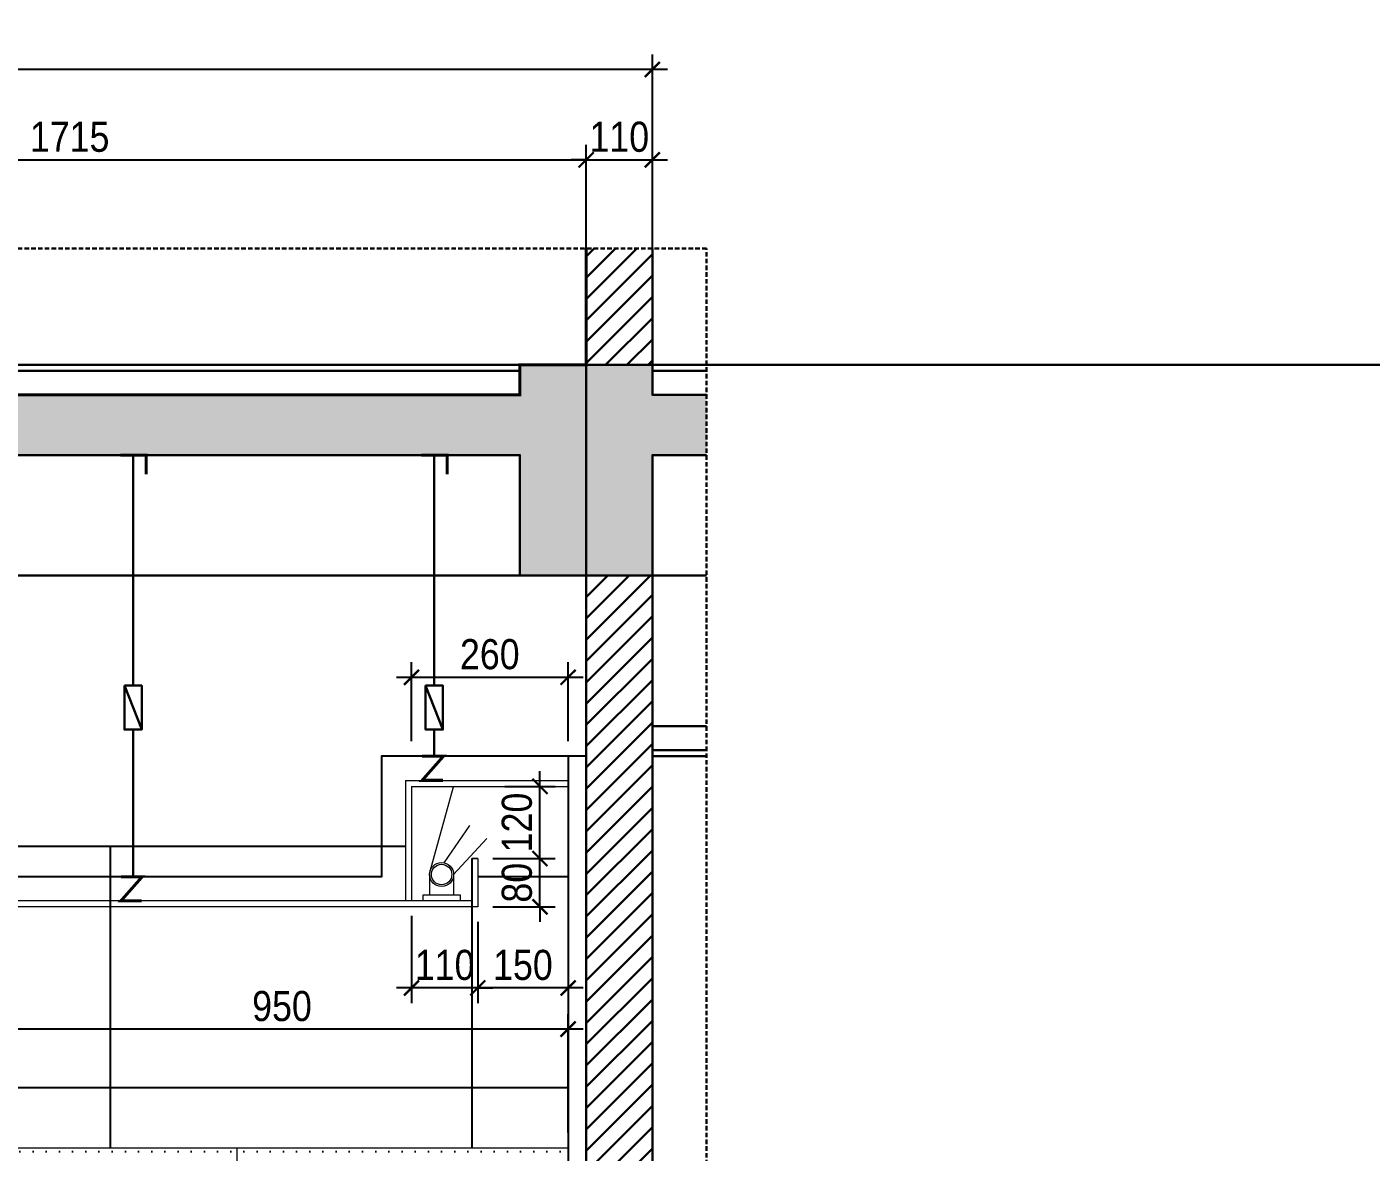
# Model space of a CAD drawing. Header units: millimetres. Extents: x -82962 to 19744, y -138000 to 4535.
# Drawn here: x 1680 to 3911, y -48045 to -46177 of the extents above; entities that cross this region are included whole.
import ezdxf

# ---------------------------------------------------------------- set-up
doc = ezdxf.new("R2010")
doc.units = ezdxf.units.MM
doc.header["$LTSCALE"] = 1000
doc.header["$MEASUREMENT"] = 0
doc.header["$PDMODE"] = 3
doc.linetypes.add('HIDDEN', pattern=[0.375, 0.25, -0.125])
doc.layers.get('0').update_dxf_attribs({"lineweight": 30})
doc.layers.get('DEFPOINTS').update_dxf_attribs({"color": 4, "lineweight": 30})
doc.layers.add('7', color=7, linetype='Continuous')
doc.layers.add('net-vatlieu', color=250, linetype='Continuous')
for name, color, linetype, lineweight in [('DS_cua', 146, 'Continuous', 25), ('NET CAT', 11, 'Continuous', 5), ('NOITHAT', 156, 'Continuous', 5), ('THAY', 4, 'Continuous', 30)]:
    doc.layers.add(name, color=color, linetype=linetype, lineweight=lineweight)
doc.styles.add('ARIAL', font='arial.ttf', dxfattribs={"width": 0.85})
doc.dimstyles.new('DIM 1-100', dxfattribs={"dimscale": 0, "dimtxt": 2, "dimasz": 1, "dimexe": 1, "dimexo": 1, "dimgap": 0.5, "dimtad": 1, "dimdec": 4, "dimrnd": 1, "dimdsep": 46, "dimtxsty": 'ARIAL', "dimblk1": 'ARCHTICK', "dimblk2": 'ARCHTICK', "dimsah": 1, "dimcen": 2, "dimdle": 1, "dimclrd": 9, "dimclre": 9, "dimclrt": 1, "dimadec": 0, "dimazin": 0, "dimtfac": 1, "dimtdec": 4, "dimtix": 1, "dimtmove": 2, "dimatfit": 3, "dimldrblk": 'DOT', "dimfxl": 1, "dimtvp": 1, "dimtolj": 1, "dimarcsym": 0})

# ---------------------------------------------------------------- blocks, each defined once
blk = doc.blocks.new('WC-2')
at = {"layer": 'DS_cua', "ltscale": 0.2}
h = blk.add_hatch(dxfattribs=at)
h.set_pattern_fill('DOTS', color=256, scale=350, style=0)
h.set_pattern_definition([(0, (11883.607, -52987.674), (10.9375, 21.875), [0, -21.875])])
h.paths.add_polyline_path([(12273.6, -51637.7), (11883.6, -51637.7), (12273.6, -52637.7)])
h.paths.add_polyline_path([(12673.6, -51787.7), (12693.6, -51787.7), (12823.6, -51787.7), (12823.6, -51637.7), (12273.6, -51637.7), (12273.6, -52987.7), (12323.8, -52987.7), (12323.8, -52837.7), (12343.8, -52837.7), (12773.6, -52837.7), (12778, -52837.7), (12767.9, -52821.9), (12737, -52814.3), (12734.1, -52817.2), (12722.9, -52813.5), (12723.2, -52810.9), (12720.8, -52810.3), (12723.8, -52804.4), (12728, -52802), (12737.2, -52802.8), (12771.4, -52805.8), (12774.6, -52805.6), (12777.1, -52803.6), (12778, -52800.5), (12777.9, -52797.3), (12775.4, -52791.6), (12769.6, -52789.2), (12733, -52788.6), (12730.1, -52788.8), (12730.7, -52784.9), (12809.8, -52783.3), (12811.1, -52811.3), (12823.6, -52810.9), (12823.6, -52687.7), (12693.6, -52687.7), (12673.6, -52687.7)])
at = {"layer": '7'}
blk.add_lwpolyline([(12553.6, -51137.7), (10863.6, -51137.7)], dxfattribs=at)
at = {"layer": 'NET CAT', "ltscale": 0.5}
for p, q in [((12553.6, -51027.7), (12823.6, -51027.7)), ((12553.6, -51027.7), (12553.6, -51227.7)), ((12563.6, -51037.7), (12823.6, -51037.7)), ((12563.6, -51037.7), (12563.6, -51227.7)), ((12663.6, -51157.7), (12673.6, -51157.7))]:
    blk.add_line(p, q, dxfattribs=at)
for points in [[(12673.6, -51157.7), (12673.6, -51237.7), (10863.6, -51237.7)], [(12663.6, -51157.7), (12663.6, -51227.7), (10863.6, -51227.7)], [(12673.6, -51157.7), (12663.6, -51157.7)]]:
    blk.add_lwpolyline(points, dxfattribs=at)
for radius in [20, 17]:
    blk.add_circle((12613.6, -51184.1), radius, dxfattribs=at)
at = {"layer": 'net-vatlieu', "ltscale": 0.2}
for p, q in [((12063.6, -51137.7), (12063.6, -51637.7)), ((12663.6, -51157.7), (12663.6, -51637.7))]:
    blk.add_line(p, q, dxfattribs=at)
for points in [[(12823.6, -50987.7), (12513.6, -50987.7), (12513.6, -51187.7), (10863.6, -51187.7)], [(12823.6, -50987.7), (12823.6, -53637.7)], [(12853.6, -50987.7), (12823.6, -50987.7)], [(12823.6, -51187.7), (12673.6, -51187.7)], [(10863.6, -51537.7), (12823.6, -51537.7)]]:
    blk.add_lwpolyline(points, dxfattribs=at)
at = {"layer": 'NOITHAT', "ltscale": 0.2}
for p, q in [((12593.6, -51184.1), (12593.6, -51217.7)), ((12633.6, -51184.1), (12633.6, -51217.7))]:
    blk.add_line(p, q, dxfattribs=at)
at = {"layer": 'NOITHAT'}
blk.add_line((12273.6, -51637.7), (12273.6, -53637.7), dxfattribs=at)
at = {"layer": 'NOITHAT', "ltscale": 0.2}
for points in [[(12594.4, -51178.4), (12633.4, -51038.4)], [(12617.7, -51164.6), (12660.7, -51102.5)], [(12633.6, -51184.1), (12688.9, -51124.1)]]:
    blk.add_lwpolyline(points, dxfattribs=at)
blk.add_lwpolyline([(12582.9, -51217.7), (12644.3, -51217.7), (12644.3, -51227.7), (12582.9, -51227.7)], close=True, dxfattribs=at)
at = {"layer": 'NOITHAT'}
blk.add_lwpolyline([(11873.6, -51637.7), (12823.6, -51637.7)], dxfattribs=at)
blk = doc.blocks.new('_ARCHTICK')
at = {"color": 0, "linetype": 'ByBlock', "const_width": 0.15}
blk.add_lwpolyline([(-0.5, -0.5), (0.5, 0.5)], dxfattribs=at)
blk = doc.blocks.new('*D542')
at = {"layer": 'DEFPOINTS', "color": 0, "ltscale": 0.2, "transparency": 16777216}
for p in [(2428.1, -47637.7), (2578.1, -47637.7), (2428.1, -47772.5)]:
    blk.add_point(p, dxfattribs=at)
at = {"layer": 'THAY', "color": 9, "lineweight": -2, "ltscale": 0.2, "transparency": 16777216}
for p, q in [((2428.1, -47662.7), (2428.1, -47797.5)), ((2578.1, -47662.7), (2578.1, -47797.5)), ((2603.1, -47772.5), (2403.1, -47772.5))]:
    blk.add_line(p, q, dxfattribs=at)
at = {"layer": 'THAY', "color": 9, "lineweight": -2, "ltscale": 0.2, "transparency": 16777216, "xscale": 25, "yscale": 25, "zscale": 25, "rotation": 180}
blk.add_blockref('_ARCHTICK', (2428.1, -47772.5), dxfattribs=at)
at = {"layer": 'THAY', "color": 9, "lineweight": -2, "ltscale": 0.2, "transparency": 16777216, "xscale": 25, "yscale": 25, "zscale": 25}
blk.add_blockref('_ARCHTICK', (2578.1, -47772.5), dxfattribs=at)
at = {"layer": 'THAY', "color": 1, "ltscale": 0.2, "transparency": 16777216, "insert": (2503.1, -47734.5), "char_height": 50, "attachment_point": 5, "style": 'ARIAL'}
blk.add_mtext('\\A1;150', dxfattribs=at)
blk = doc.blocks.new('_DOT')
at = {"color": 0, "linetype": 'ByBlock', "ltscale": 10}
blk.add_line((-0.5, 0), (-1, 0), dxfattribs=at)
at = {"color": 0, "linetype": 'ByBlock', "ltscale": 10, "const_width": 0.5}
blk.add_lwpolyline([(-0.25, 0, 1), (0.25, 0, 1)], format="xyb", close=True, dxfattribs=at)
blk = doc.blocks.new('*D543')
at = {"layer": 'DEFPOINTS', "color": 0, "ltscale": 0.2, "transparency": 16777216}
for p in [(2318.1, -47627.7), (2428.1, -47637.7), (2318.1, -47772.5)]:
    blk.add_point(p, dxfattribs=at)
at = {"layer": 'THAY', "color": 9, "lineweight": -2, "ltscale": 0.2, "transparency": 16777216}
for p, q in [((2318.1, -47652.7), (2318.1, -47797.5)), ((2428.1, -47662.7), (2428.1, -47797.5)), ((2318.1, -47772.5), (2293.1, -47772.5)), ((2428.1, -47772.5), (2318.1, -47772.5)), ((2428.1, -47772.5), (2453.1, -47772.5))]:
    blk.add_line(p, q, dxfattribs=at)
at = {"layer": 'THAY', "color": 9, "lineweight": -2, "ltscale": 0.2, "transparency": 16777216, "xscale": 25, "yscale": 25, "zscale": 25}
blk.add_blockref('_ARCHTICK', (2318.1, -47772.5), dxfattribs=at)
at = {"layer": 'THAY', "color": 9, "lineweight": -2, "ltscale": 0.2, "transparency": 16777216, "xscale": 25, "yscale": 25, "zscale": 25, "rotation": 180}
blk.add_blockref('_ARCHTICK', (2428.1, -47772.5), dxfattribs=at)
at = {"layer": 'THAY', "color": 1, "ltscale": 0.2, "transparency": 16777216, "insert": (2373.1, -47734.5), "char_height": 50, "attachment_point": 5, "style": 'ARIAL'}
blk.add_mtext('\\A1;110', dxfattribs=at)
blk = doc.blocks.new('*D545')
at = {"layer": 'DEFPOINTS', "color": 0, "ltscale": 0.2, "transparency": 16777216}
for p in [(1628.1, -47840.8), (1628.1, -48037.7), (2578.1, -48037.7)]:
    blk.add_point(p, dxfattribs=at)
at = {"layer": 'THAY', "color": 9, "lineweight": -2, "ltscale": 0.2, "transparency": 16777216}
for p, q in [((1628.1, -48012.7), (1628.1, -47815.8)), ((2578.1, -48012.7), (2578.1, -47815.8)), ((2603.1, -47840.8), (1603.1, -47840.8))]:
    blk.add_line(p, q, dxfattribs=at)
at = {"layer": 'THAY', "color": 9, "lineweight": -2, "ltscale": 0.2, "transparency": 16777216, "xscale": 25, "yscale": 25, "zscale": 25, "rotation": 180}
blk.add_blockref('_ARCHTICK', (1628.1, -47840.8), dxfattribs=at)
at = {"layer": 'THAY', "color": 9, "lineweight": -2, "ltscale": 0.2, "transparency": 16777216, "xscale": 25, "yscale": 25, "zscale": 25}
blk.add_blockref('_ARCHTICK', (2578.1, -47840.8), dxfattribs=at)
at = {"layer": 'THAY', "color": 1, "ltscale": 0.2, "transparency": 16777216, "insert": (2103.1, -47802.8), "char_height": 50, "attachment_point": 5, "style": 'ARIAL'}
blk.add_mtext('\\A1;950', dxfattribs=at)
blk = doc.blocks.new('*D562')
at = {"layer": 'DEFPOINTS', "color": 0, "ltscale": 0.2, "transparency": 16777216}
for p in [(2428.1, -47557.7), (2531.4, -47557.7), (2428.1, -47637.7)]:
    blk.add_point(p, dxfattribs=at)
at = {"layer": 'THAY', "color": 9, "lineweight": -2, "ltscale": 0.2, "transparency": 16777216}
for p, q in [((2531.4, -47557.7), (2531.4, -47532.7)), ((2453.1, -47557.7), (2556.4, -47557.7)), ((2531.4, -47637.7), (2531.4, -47557.7)), ((2453.1, -47637.7), (2556.4, -47637.7)), ((2531.4, -47637.7), (2531.4, -47662.7))]:
    blk.add_line(p, q, dxfattribs=at)
at = {"layer": 'THAY', "color": 9, "lineweight": -2, "ltscale": 0.2, "transparency": 16777216, "xscale": 25, "yscale": 25, "zscale": 25}
for p, rotation in [((2531.4, -47557.7), 270), ((2531.4, -47637.7), 90)]:
    blk.add_blockref('_ARCHTICK', p, dxfattribs=dict(at, rotation=rotation))
at = {"layer": 'THAY', "color": 1, "ltscale": 0.2, "transparency": 16777216, "insert": (2493.3, -47597.7), "char_height": 50, "attachment_point": 5, "rotation": 90, "style": 'ARIAL'}
blk.add_mtext('\\A1;80', dxfattribs=at)
blk = doc.blocks.new('*D563')
at = {"layer": 'DEFPOINTS', "color": 0, "ltscale": 0.2, "transparency": 16777216}
for p in [(2448.1, -47437.7), (2531.4, -47437.7), (2428.1, -47557.7)]:
    blk.add_point(p, dxfattribs=at)
at = {"layer": 'THAY', "color": 9, "lineweight": -2, "ltscale": 0.2, "transparency": 16777216}
for p, q in [((2531.4, -47582.7), (2531.4, -47412.7)), ((2473.1, -47437.7), (2556.4, -47437.7)), ((2453.1, -47557.7), (2556.4, -47557.7))]:
    blk.add_line(p, q, dxfattribs=at)
at = {"layer": 'THAY', "color": 9, "lineweight": -2, "ltscale": 0.2, "transparency": 16777216, "xscale": 25, "yscale": 25, "zscale": 25}
for p, rotation in [((2531.4, -47437.7), 90), ((2531.4, -47557.7), 270)]:
    blk.add_blockref('_ARCHTICK', p, dxfattribs=dict(at, rotation=rotation))
at = {"layer": 'THAY', "color": 1, "ltscale": 0.2, "transparency": 16777216, "insert": (2493.3, -47497.7), "char_height": 50, "attachment_point": 5, "rotation": 90, "style": 'ARIAL'}
blk.add_mtext('\\A1;120', dxfattribs=at)
blk = doc.blocks.new('*D564')
at = {"layer": 'DEFPOINTS', "color": 0, "ltscale": 0.2, "transparency": 16777216}
for p in [(2578.1, -47256.6), (2318.1, -47387.7), (2578.1, -47387.7)]:
    blk.add_point(p, dxfattribs=at)
at = {"layer": 'THAY', "color": 9, "lineweight": -2, "ltscale": 0.2, "transparency": 16777216}
for p, q in [((2318.1, -47362.7), (2318.1, -47231.6)), ((2578.1, -47362.7), (2578.1, -47231.6)), ((2293.1, -47256.6), (2603.1, -47256.6))]:
    blk.add_line(p, q, dxfattribs=at)
at = {"layer": 'THAY', "color": 9, "lineweight": -2, "ltscale": 0.2, "transparency": 16777216, "xscale": 25, "yscale": 25, "zscale": 25, "rotation": 180}
blk.add_blockref('_ARCHTICK', (2318.1, -47256.6), dxfattribs=at)
at = {"layer": 'THAY', "color": 9, "lineweight": -2, "ltscale": 0.2, "transparency": 16777216, "xscale": 25, "yscale": 25, "zscale": 25}
blk.add_blockref('_ARCHTICK', (2578.1, -47256.6), dxfattribs=at)
at = {"layer": 'THAY', "color": 1, "ltscale": 0.2, "transparency": 16777216, "insert": (2448.1, -47218.5), "char_height": 50, "attachment_point": 5, "style": 'ARIAL'}
blk.add_mtext('\\A1;260', dxfattribs=at)
blk = doc.blocks.new('*D567')
at = {"layer": 'DEFPOINTS', "color": 0, "ltscale": 0.2, "transparency": 16777216}
for p in [(2608.1, -46397.3), (893.1, -46619), (2608.1, -46619)]:
    blk.add_point(p, dxfattribs=at)
at = {"layer": 'THAY', "color": 9, "lineweight": -2, "ltscale": 0.2, "transparency": 16777216}
for p, q in [((893.1, -46594), (893.1, -46372.3)), ((2608.1, -46594), (2608.1, -46372.3)), ((868.1, -46397.3), (2633.1, -46397.3))]:
    blk.add_line(p, q, dxfattribs=at)
at = {"layer": 'THAY', "color": 9, "lineweight": -2, "ltscale": 0.2, "transparency": 16777216, "xscale": 25, "yscale": 25, "zscale": 25, "rotation": 180}
blk.add_blockref('_ARCHTICK', (893.1, -46397.3), dxfattribs=at)
at = {"layer": 'THAY', "color": 9, "lineweight": -2, "ltscale": 0.2, "transparency": 16777216, "xscale": 25, "yscale": 25, "zscale": 25}
blk.add_blockref('_ARCHTICK', (2608.1, -46397.3), dxfattribs=at)
at = {"layer": 'THAY', "color": 1, "ltscale": 0.2, "transparency": 16777216, "insert": (1750.6, -46359.3), "char_height": 50, "attachment_point": 5, "style": 'ARIAL'}
blk.add_mtext('\\A1;1715', dxfattribs=at)
blk = doc.blocks.new('*D568')
at = {"layer": 'DEFPOINTS', "color": 0, "ltscale": 0.2, "transparency": 16777216}
for p in [(2718.1, -46397.3), (2608.1, -46619), (2718.1, -46619)]:
    blk.add_point(p, dxfattribs=at)
at = {"layer": 'THAY', "color": 9, "lineweight": -2, "ltscale": 0.2, "transparency": 16777216}
for p, q in [((2608.1, -46594), (2608.1, -46372.3)), ((2718.1, -46594), (2718.1, -46372.3)), ((2608.1, -46397.3), (2583.1, -46397.3)), ((2608.1, -46397.3), (2718.1, -46397.3)), ((2718.1, -46397.3), (2743.1, -46397.3))]:
    blk.add_line(p, q, dxfattribs=at)
at = {"layer": 'THAY', "color": 9, "lineweight": -2, "ltscale": 0.2, "transparency": 16777216, "xscale": 25, "yscale": 25, "zscale": 25}
blk.add_blockref('_ARCHTICK', (2608.1, -46397.3), dxfattribs=at)
at = {"layer": 'THAY', "color": 9, "lineweight": -2, "ltscale": 0.2, "transparency": 16777216, "xscale": 25, "yscale": 25, "zscale": 25, "rotation": 180}
blk.add_blockref('_ARCHTICK', (2718.1, -46397.3), dxfattribs=at)
at = {"layer": 'THAY', "color": 1, "ltscale": 0.2, "transparency": 16777216, "insert": (2663.1, -46359.3), "char_height": 50, "attachment_point": 5, "style": 'ARIAL'}
blk.add_mtext('\\A1;110', dxfattribs=at)
blk = doc.blocks.new('*D569')
at = {"layer": 'DEFPOINTS', "color": 0, "ltscale": 0.2, "transparency": 16777216}
for p in [(478.1, -46247.3), (478.1, -46619), (2718.1, -46619)]:
    blk.add_point(p, dxfattribs=at)
at = {"layer": 'THAY', "color": 9, "lineweight": -2, "ltscale": 0.2, "transparency": 16777216}
for p, q in [((478.1, -46594), (478.1, -46222.3)), ((2718.1, -46594), (2718.1, -46222.3)), ((2743.1, -46247.3), (453.1, -46247.3))]:
    blk.add_line(p, q, dxfattribs=at)
at = {"layer": 'THAY', "color": 9, "lineweight": -2, "ltscale": 0.2, "transparency": 16777216, "xscale": 25, "yscale": 25, "zscale": 25, "rotation": 180}
blk.add_blockref('_ARCHTICK', (478.1, -46247.3), dxfattribs=at)
at = {"layer": 'THAY', "color": 9, "lineweight": -2, "ltscale": 0.2, "transparency": 16777216, "xscale": 25, "yscale": 25, "zscale": 25}
blk.add_blockref('_ARCHTICK', (2718.1, -46247.3), dxfattribs=at)
at = {"layer": 'THAY', "color": 1, "ltscale": 0.2, "transparency": 16777216, "insert": (1598.1, -46209.3), "char_height": 50, "attachment_point": 5, "style": 'ARIAL'}
blk.add_mtext('\\A1;2240', dxfattribs=at)

msp = doc.modelspace()

# ---------------------------------------------------------------- hatches: boundary and pattern name
at = {"layer": 'THAY', "ltscale": 0.2}
h = msp.add_hatch(dxfattribs=at)
h.set_pattern_fill('ANSI31', color=256, scale=200, style=0, double=1)
h.set_pattern_definition([(45, (478.055, -53637.674), (-17.67767, 17.67767), [])])
h.paths.add_polyline_path([(588.05468, -47087.67356), (478.05468, -47087.67356), (478.05468, -50037.67356), (588.05468, -50037.67356)])
h.paths.add_polyline_path([(2718.05468, -46544.46469), (2608.05468, -46544.46469), (2608.05468, -46737.67356), (2718.05468, -46737.67356)])
h.paths.add_polyline_path([(588.05468, -46544.46469), (478.05468, -46544.46469), (478.05468, -46737.67356), (588.05468, -46737.67356)])
h.paths.add_polyline_path([(588.05468, -50387.67356), (478.05468, -50387.67356), (478.05468, -53637.67356), (588.05468, -53637.67356)])
h.paths.add_polyline_path([(2718.05468, -50387.67356), (2608.05468, -50387.67356), (2608.05468, -53637.67356), (2718.05468, -53637.67356)])
h.paths.add_polyline_path([(2718.05468, -47087.67356), (2608.05468, -47087.67356), (2608.05468, -50037.67356), (2718.05468, -50037.67356)])
at = {"layer": 'THAY', "linetype": 'Continuous'}
h = msp.add_hatch(color=256, dxfattribs=at)
h.paths.add_polyline_path([(2808.05468, -46787.67356), (2718.05468, -46787.67356), (2718.05468, -46737.67356), (2608.05468, -46737.67356), (2608.05468, -47087.67356), (2718.05468, -47087.67356), (2718.05468, -46887.67356), (2808.05468, -46887.67356)])
h.paths.add_polyline_path([(2608.05468, -46737.67356), (2498.05468, -46737.67356), (2498.05468, -46787.67356), (698.05468, -46787.67356), (698.05468, -46737.67356), (588.05468, -46737.67356), (588.05468, -47087.67356), (698.05468, -47087.67356), (698.05468, -46887.67356), (2498.05468, -46887.67356), (2498.05468, -47087.67356), (2608.05468, -47087.67356)])
h.paths.add_polyline_path([(588.05468, -46737.67356), (278.05468, -46737.67356), (278.05468, -46837.67356), (478.05468, -46837.67356), (478.05468, -47087.67356), (588.05468, -47087.67356)])
h.paths.add_polyline_path([(2808.05468, -50037.67356), (2498.05468, -50037.67356), (2498.05468, -50087.67356), (698.05468, -50087.67356), (698.05468, -50037.67356), (278.05468, -50037.67356), (278.05468, -50137.67356), (478.05468, -50137.67356), (478.05468, -50387.67356), (698.05468, -50387.67356), (698.05468, -50187.67356), (2498.05468, -50187.67356), (2498.05468, -50387.67356), (2608.05468, -50387.67356), (2718.05468, -50387.67356), (2718.05468, -50137.67356), (2808.05468, -50137.67356)])
h.paths.add_polyline_path([(2718.05468, -53637.67356), (2608.05468, -53637.67356), (2608.05468, -53987.67356), (2718.05468, -53987.67356)])
h.paths.add_polyline_path([(2608.05468, -53637.67356), (2498.05468, -53637.67356), (2498.05468, -53887.67356), (698.05468, -53887.67356), (698.05468, -53637.67356), (588.05468, -53637.67356), (588.05468, -53987.67356), (2608.05468, -53987.67356)])
h.paths.add_polyline_path([(588.05468, -53637.67356), (278.05468, -53637.67356), (278.05468, -53737.67356), (478.05468, -53737.67356), (478.05468, -53987.67356), (588.05468, -53987.67356)])
h.paths.add_polyline_path([(2808.05468, -53637.67356), (2718.05468, -53637.67356), (2718.05468, -53737.67356), (2808.05468, -53737.67356)])

# ---------------------------------------------------------------- linework, layer by layer
at = {"layer": 'THAY', "ltscale": 0.01}
msp.add_line((2608.05468, -54117.85095), (2608.05468, -46544.46469), dxfattribs=at)
at = {"layer": 'THAY', "ltscale": 0.5}
msp.add_line((2498.05468, -46737.67356), (2498.05468, -46787.67356), dxfattribs=at)
at = {"layer": 'THAY'}
for p, q in [((698.05468, -47087.67356), (2498.05468, -47087.67356)), ((2718.05468, -47087.67356), (2808.05468, -47087.67356))]:
    msp.add_line(p, q, dxfattribs=at)
at = {"layer": 'THAY', "ltscale": 0.2}
for p, q in [((1841.59275, -47270.33919), (1870.30557, -47343.27335)), ((2341.59275, -47270.33919), (2370.30557, -47343.27335))]:
    msp.add_line(p, q, dxfattribs=at)
at = {"layer": 'THAY', "linetype": 'HIDDEN', "ltscale": 0.03}
msp.add_lwpolyline([(2808.05468, -46544.46469), (278.05468, -46544.46469), (278.05468, -54117.85095), (2808.05468, -54117.85095)], close=True, dxfattribs=at)
at = {"layer": 'THAY', "color": 1, "linetype": 'HIDDEN', "ltscale": 0.002, "const_width": 5}
msp.add_lwpolyline([(588.05468, -46544.46469), (588.05468, -46737.67356), (698.05468, -46737.67356), (698.05468, -46787.67356), (2498.05468, -46787.67356), (2498.05468, -46737.67356), (2608.05468, -46737.67356), (2608.05468, -46544.46469)], dxfattribs=at)
at = {"layer": 'THAY', "linetype": 'Continuous'}
msp.add_lwpolyline([(2608.05468, -46544.46469), (2608.05468, -46737.67356), (2718.05468, -46737.67356), (2718.05468, -46544.46469)], dxfattribs=at)
at = {"layer": 'THAY', "ltscale": 0.01}
for points in [[(278.05468, -46737.67356), (2808.05468, -46737.67356)], [(2808.05468, -46737.67356), (7747.63261, -46737.67356)]]:
    msp.add_lwpolyline(points, dxfattribs=at)
at = {"layer": 'THAY', "ltscale": 0.5}
for points in [[(698.05468, -46737.67356), (2498.05468, -46737.67356)], [(698.05468, -46747.67356), (2498.05468, -46747.67356)], [(2718.05468, -46737.67356), (2498.05468, -46737.67356)], [(2718.05468, -46737.67356), (2808.05468, -46737.67356)], [(2718.05468, -46747.67356), (2808.05468, -46747.67356)], [(2498.05468, -46787.67356), (698.05468, -46787.67356)], [(698.05468, -46887.67356), (2498.05468, -46887.67356), (2498.05468, -47087.67356), (2718.05468, -47087.67356), (2718.05468, -46887.67356), (2808.05468, -46887.67356)], [(2718.05468, -47387.67356), (2808.05468, -47387.67356)]]:
    msp.add_lwpolyline(points, dxfattribs=at)
at = {"layer": 'THAY', "ltscale": 0.2}
for points in [[(2718.05468, -46737.67356), (2718.05468, -46787.67356), (2808.05468, -46787.67356)], [(1855.94916, -46887.67356), (1855.94916, -47270.33919)], [(2355.94916, -46887.67356), (2355.94916, -47270.33919)], [(1855.94916, -47343.27335), (1855.94916, -47587.67356)], [(2355.94916, -47343.27335), (2355.94916, -47387.67356)], [(2718.05468, -47337.67356), (2808.05468, -47337.67356)], [(2718.05468, -47377.67356), (2808.05468, -47377.67356)]]:
    msp.add_lwpolyline(points, dxfattribs=at)
at = {"layer": 'THAY', "ltscale": 0.2, "const_width": 5}
for points in [[(1834.5827, -46887.67356), (1877.31562, -46887.67356), (1877.31562, -46919.52228)], [(2334.5827, -46887.67356), (2377.31562, -46887.67356), (2377.31562, -46919.52228)], [(2335.80599, -47387.67356), (2371.08692, -47387.67356), (2335.80599, -47427.67356), (2370.31972, -47427.67356)], [(1835.80599, -47587.67356), (1871.08692, -47587.67356), (1835.80599, -47627.67356), (1870.31972, -47627.67356)]]:
    msp.add_lwpolyline(points, dxfattribs=at)
at = {"layer": 'THAY', "linetype": 'Continuous'}
msp.add_lwpolyline([(2608.05468, -50037.67356), (2718.05468, -50037.67356), (2718.05468, -47087.67356), (2608.05468, -47087.67356)], close=True, dxfattribs=at)
at = {"layer": 'THAY', "ltscale": 0.2}
for points in [[(1841.59275, -47270.33919), (1870.30557, -47270.33919), (1870.30557, -47343.27335), (1841.59275, -47343.27335)], [(2341.59275, -47270.33919), (2370.30557, -47270.33919), (2370.30557, -47343.27335), (2341.59275, -47343.27335)]]:
    msp.add_lwpolyline(points, close=True, dxfattribs=at)

# ---------------------------------------------------------------- block references
at = {"layer": 'THAY'}
msp.add_blockref('WC-2', (-10245.55201, 3600), dxfattribs=at)

# ---------------------------------------------------------------- dimensions: what is measured, and where the dimension line sits
at = {"layer": 'THAY', "ltscale": 0.2}
for base, p1, p2, picture, middle in [((478.05468, -46247.34266), (2718.05468, -46618.96703), (478.05468, -46618.96703), '*D569', (1598.05468, -46209.31401)), ((2608.05468, -46397.34266), (893.05468, -46618.96703), (2608.05468, -46618.96703), '*D567', (1750.55468, -46359.31401)), ((2718.05468, -46397.34266), (2608.05468, -46618.96703), (2718.05468, -46618.96703), '*D568', (2663.05468, -46359.31401)), ((2578.05468, -47256.57862), (2318.05468, -47387.67356), (2578.05468, -47387.67356), '*D564', (2448.05468, -47218.54997)), ((2318.05468, -47772.48805), (2428.05468, -47637.67356), (2318.05468, -47627.67356), '*D543', (2373.05468, -47734.4594)), ((2428.05468, -47772.48805), (2578.05468, -47637.67356), (2428.05468, -47637.67356), '*D542', (2503.05468, -47734.4594)), ((1628.05468, -47840.84356), (2578.05468, -48037.67356), (1628.05468, -48037.67356), '*D545', (2103.05468, -47802.81491))]:
    dim = msp.add_linear_dim(base=base, p1=p1, p2=p2, dimstyle='DIM 1-100', override={"dimscale": 25}, dxfattribs=at)
    dim.commit()
    dim.dimension.update_dxf_attribs({"geometry": picture, "text_midpoint": middle})
for base, p1, p2, picture, middle in [((2531.36764, -47437.67356), (2428.05468, -47557.67356), (2448.05468, -47437.67356), '*D563', (2493.33899, -47497.67356)), ((2531.36764, -47557.67356), (2428.05468, -47637.67356), (2428.05468, -47557.67356), '*D562', (2493.33899, -47597.67356))]:
    dim = msp.add_linear_dim(base=base, p1=p1, p2=p2, angle=90, dimstyle='DIM 1-100', override={"dimscale": 25}, dxfattribs=at)
    dim.commit()
    dim.dimension.update_dxf_attribs({"geometry": picture, "text_midpoint": middle})

doc.saveas('drawing.dxf')
